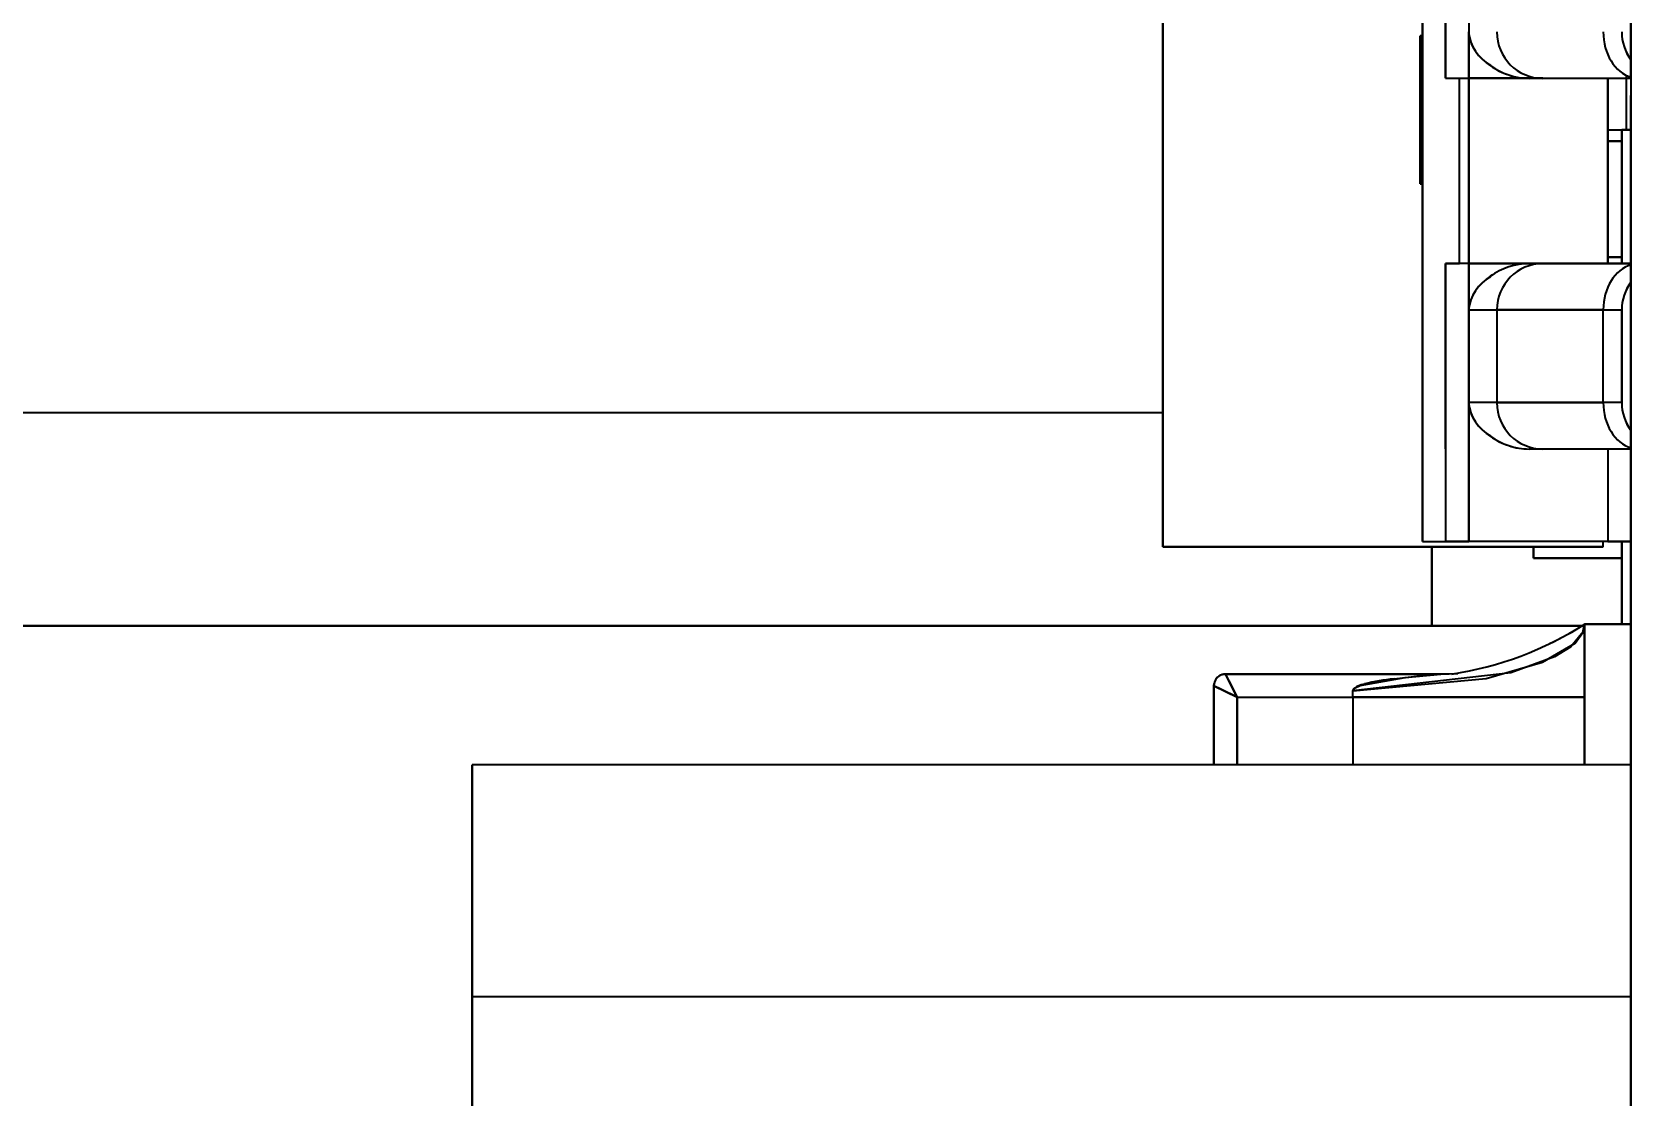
# Model space of a CAD drawing. Extents: x 146 to 1134, y 78 to 926.
# Drawn here: x 257.066 to 260.516, y 349.32 to 351.619 of the extents above; entities that cross this region are included whole.
import ezdxf

# ---------------------------------------------------------------- set-up
doc = ezdxf.new("R2010")
doc.units = 0

msp = doc.modelspace()

# ---------------------------------------------------------------- linework, layer by layer
at = {"color": 7, "lineweight": 35}
msp.add_line((260.5164, 356.1832), (260.5164, 323.4172), dxfattribs=at)
msp.add_line((260.5164, 356.1832), (260.5164, 323.4172), dxfattribs=at)
at = {"color": 7, "lineweight": 35, "ltscale": 0.125}
for p, q in [((259.5064, 350.5082), (259.5064, 355.5082)), ((259.5064, 355.5082), (259.5064, 350.5082)), ((259.5064, 350.5082), (259.5064, 355.5082))]:
    msp.add_line(p, q, dxfattribs=at)
at = {"color": 7, "lineweight": 35, "ltscale": 0.08}
for p, q in [((260.0664, 350.5192), (260.0664, 353.7192)), ((260.0664, 353.7192), (260.0664, 350.5192))]:
    msp.add_line(p, q, dxfattribs=at)
at = {"color": 7, "lineweight": 35, "ltscale": 0.008727}
msp.add_line((260.0664, 351.6109), (260.0664, 351.96), dxfattribs=at)
at = {"color": 7, "lineweight": 35, "ltscale": 0.010001}
for p, q in [((260.1165, 351.9192), (260.1165, 351.5192)), ((260.1165, 351.9192), (260.1165, 351.5192)), ((260.1165, 351.5192), (260.1165, 351.9192)), ((260.1664, 351.9192), (260.1664, 351.5192))]:
    msp.add_line(p, q, dxfattribs=at)
at = {"color": 7, "lineweight": 35, "ltscale": 0.008}
for p, q in [((260.5164, 351.5592), (260.5164, 351.8792)), ((260.5164, 351.8792), (260.5164, 351.5592)), ((260.5164, 350.7592), (260.5164, 351.0792)), ((260.5164, 351.0792), (260.5164, 350.7592))]:
    msp.add_line(p, q, dxfattribs=at)
at = {"color": 7, "lineweight": 35, "ltscale": 0.000125122}
for p, q in [((260.0664, 351.6109), (260.0614, 351.6109)), ((260.0614, 351.6109), (260.0664, 351.6109)), ((260.0614, 351.6109), (260.0664, 351.6109)), ((260.0664, 351.6031), (260.0614, 351.6031)), ((260.0614, 351.6031), (260.0664, 351.6031)), ((260.0664, 351.5407), (260.0614, 351.5407)), ((260.0664, 351.5251), (260.0614, 351.5251)), ((260.0664, 351.4879), (260.0614, 351.4879)), ((260.0664, 351.4456), (260.0614, 351.4456)), ((260.0664, 351.4433), (260.0614, 351.4433)), ((260.0614, 351.4433), (260.0664, 351.4433)), ((260.0664, 351.3537), (260.0614, 351.3537)), ((260.0664, 351.2914), (260.0614, 351.2914)), ((260.0614, 351.2914), (260.0664, 351.2914)), ((260.0664, 351.2914), (260.0614, 351.2914)), ((260.0664, 351.2914), (260.0614, 351.2914))]:
    msp.add_line(p, q, dxfattribs=at)
at = {"color": 7, "lineweight": 35, "ltscale": 0.003075}
msp.add_line((260.0614, 351.6109), (260.0614, 351.4879), dxfattribs=at)
at = {"color": 7, "lineweight": 35, "ltscale": 0.007987}
msp.add_line((260.0614, 351.2914), (260.0614, 351.6109), dxfattribs=at)
at = {"color": 7, "lineweight": 35, "ltscale": 0.000171661}
msp.add_line((260.0614, 351.6032), (260.0614, 351.6101), dxfattribs=at)
at = {"color": 7, "lineweight": 35, "ltscale": 0.003993}
for p, q in [((260.0614, 351.6031), (260.0614, 351.4433)), ((260.0664, 351.4433), (260.0664, 351.6031))]:
    msp.add_line(p, q, dxfattribs=at)
at = {"color": 7, "lineweight": 35, "ltscale": 0.001558}
msp.add_line((260.0614, 351.5407), (260.0614, 351.6031), dxfattribs=at)
at = {"color": 7, "lineweight": 35, "ltscale": 9.68933e-05}
msp.add_line((260.0614, 351.5992), (260.0614, 351.6031), dxfattribs=at)
at = {"color": 7, "lineweight": 35, "ltscale": 0.000191498}
msp.add_line((260.0614, 351.5915), (260.0614, 351.5992), dxfattribs=at)
at = {"color": 7, "lineweight": 35, "ltscale": 0.002872}
msp.add_line((260.0614, 351.4766), (260.0614, 351.5915), dxfattribs=at)
at = {"color": 7, "lineweight": 35, "ltscale": 0.000200653}
msp.add_line((260.0664, 351.6028), (260.0664, 351.6109), dxfattribs=at)
at = {"color": 7, "lineweight": 35, "ltscale": 0.0025}
for p, q in [((260.1664, 351.5192), (260.1664, 351.6192)), ((260.1664, 351.0192), (260.1664, 351.1192)), ((260.5164, 350.3412), (260.4164, 350.3412)), ((260.4164, 350.3412), (260.5164, 350.3412)), ((260.5164, 350.3412), (260.4164, 350.3412)), ((260.4164, 350.3412), (260.5164, 350.3412)), ((260.5164, 350.3412), (260.4164, 350.3412))]:
    msp.add_line(p, q, dxfattribs=at)
at = {"color": 7, "lineweight": 35, "ltscale": 0.007498}
for q in [(259.5064, 351.5581), (259.5064, 350.9583)]:
    msp.add_line((259.5064, 351.2582), q, dxfattribs=at)
at = {"color": 7, "lineweight": 35, "ltscale": 0.000133514}
for p, q in [((260.5164, 351.5538), (260.5164, 351.5592)), ((260.5164, 350.7538), (260.5164, 350.7592))]:
    msp.add_line(p, q, dxfattribs=at)
at = {"color": 7, "lineweight": 35, "ltscale": 0.00042572}
for p, q in [((260.5164, 351.5421), (260.5164, 351.5592)), ((260.5164, 350.7421), (260.5164, 350.7592))]:
    msp.add_line(p, q, dxfattribs=at)
at = {"color": 7, "lineweight": 35, "ltscale": 0.002377}
msp.add_line((260.0614, 351.4456), (260.0614, 351.5407), dxfattribs=at)
at = {"color": 7, "lineweight": 35, "ltscale": 0.005844}
msp.add_line((260.0614, 351.5251), (260.0614, 351.2914), dxfattribs=at)
at = {"color": 7, "lineweight": 35, "ltscale": 0.002316}
msp.add_line((260.0614, 351.4325), (260.0614, 351.5251), dxfattribs=at)
at = {"color": 7, "lineweight": 35, "ltscale": 0.00294}
msp.add_line((260.5064, 351.4082), (260.5064, 351.5258), dxfattribs=at)
at = {"color": 7, "lineweight": 35, "ltscale": 0.000292206}
for p, q in [((260.5164, 351.5421), (260.5164, 351.5538)), ((260.5164, 350.7421), (260.5164, 350.7538))]:
    msp.add_line(p, q, dxfattribs=at)
at = {"color": 7, "lineweight": 35, "ltscale": 0.000301361}
for p, q in [((260.5164, 351.5301), (260.5164, 351.5421)), ((260.5164, 351.0962), (260.5164, 351.1082))]:
    msp.add_line(p, q, dxfattribs=at)
at = {"color": 7, "lineweight": 35, "ltscale": 0.000515747}
for p, q in [((260.5164, 351.5215), (260.5164, 351.5421)), ((260.5164, 351.0962), (260.5164, 351.1168)), ((260.5164, 350.7215), (260.5164, 350.7421))]:
    msp.add_line(p, q, dxfattribs=at)
at = {"color": 7, "lineweight": 35, "ltscale": 0.000423431}
for p, q in [((260.5164, 351.5192), (260.5164, 351.5361)), ((260.5164, 351.5192), (260.5164, 351.5361)), ((260.5164, 351.5192), (260.5164, 351.5361)), ((260.5164, 351.1022), (260.5164, 351.1192)), ((260.5164, 351.1022), (260.5164, 351.1192)), ((260.5164, 351.1022), (260.5164, 351.1192)), ((260.5164, 350.7192), (260.5164, 350.7361))]:
    msp.add_line(p, q, dxfattribs=at)
at = {"color": 7, "lineweight": 35, "ltscale": 0.000214386}
for p, q in [((260.5164, 351.5215), (260.5164, 351.5301)), ((260.5164, 351.1082), (260.5164, 351.1168))]:
    msp.add_line(p, q, dxfattribs=at)
at = {"color": 7, "lineweight": 35, "ltscale": 5.87463e-05}
for p, q in [((260.5164, 351.5192), (260.5164, 351.5215)), ((260.5164, 351.5192), (260.5164, 351.5215)), ((260.5164, 351.1168), (260.5164, 351.1192)), ((260.5164, 351.1168), (260.5164, 351.1192))]:
    msp.add_line(p, q, dxfattribs=at)
at = {"color": 7, "lineweight": 35, "ltscale": 0.003355}
msp.add_line((260.0614, 351.4879), (260.0614, 351.3537), dxfattribs=at)
at = {"color": 7, "lineweight": 35, "ltscale": 0.000365448}
for p, q in [((260.1165, 351.5192), (260.1311, 351.5192)), ((260.1311, 351.1192), (260.1165, 351.1192)), ((260.1311, 350.5192), (260.1165, 350.5192))]:
    msp.add_line(p, q, dxfattribs=at)
at = {"color": 7, "lineweight": 35, "ltscale": 0.00125}
for p, q in [((260.1165, 351.5192), (260.1664, 351.5192)), ((260.1664, 351.1192), (260.1165, 351.1192)), ((260.5164, 351.1192), (260.4664, 351.1192)), ((260.4664, 351.1192), (260.5164, 351.1192)), ((260.5164, 351.1192), (260.4664, 351.1192)), ((260.4664, 351.1192), (260.5164, 351.1192)), ((260.4664, 351.1192), (260.5164, 351.1192)), ((260.5164, 351.1192), (260.4664, 351.1192)), ((260.4665, 351.1192), (260.5164, 351.1192)), ((260.0664, 350.5192), (260.1165, 350.5192)), ((260.0664, 350.5192), (260.1165, 350.5192)), ((260.1165, 350.5192), (260.1664, 350.5192)), ((260.4664, 350.5192), (260.5164, 350.5192))]:
    msp.add_line(p, q, dxfattribs=at)
at = {"color": 7, "lineweight": 35, "ltscale": 0.000884247}
for p, q in [((260.1311, 351.5192), (260.1664, 351.5192)), ((260.1664, 351.1192), (260.1311, 351.1192)), ((260.5018, 351.1192), (260.4664, 351.1192)), ((260.1664, 350.5192), (260.1311, 350.5192)), ((260.5018, 350.5192), (260.4664, 350.5192))]:
    msp.add_line(p, q, dxfattribs=at)
at = {"color": 7, "lineweight": 35, "ltscale": 0.01}
for p, q in [((260.1465, 351.1192), (260.1465, 351.5192)), ((260.1465, 351.1192), (260.1465, 351.5192)), ((260.1664, 351.5192), (260.1664, 351.1192)), ((260.1664, 351.5192), (260.1664, 351.1192)), ((260.1165, 350.7192), (260.1165, 351.1192))]:
    msp.add_line(p, q, dxfattribs=at)
at = {"color": 7, "lineweight": 35, "ltscale": 0.001475}
for p, q in [((260.1664, 351.4602), (260.1664, 351.5192)), ((260.4664, 351.4602), (260.4664, 351.5192)), ((260.1664, 351.1192), (260.1664, 351.1782)), ((260.4664, 351.1192), (260.4664, 351.1782))]:
    msp.add_line(p, q, dxfattribs=at)
at = {"color": 7, "lineweight": 35, "ltscale": 0.005}
for p, q in [((260.1664, 351.3192), (260.1664, 351.5192)), ((260.4664, 351.5192), (260.4664, 351.3192)), ((260.1664, 351.1192), (260.1664, 351.3192)), ((260.4664, 351.3192), (260.4664, 351.1192)), ((260.1664, 351.0192), (260.1664, 350.8192)), ((260.1664, 350.8192), (260.1664, 351.0192)), ((260.227, 351.0192), (260.227, 350.8192)), ((260.227, 351.0192), (260.227, 350.8192)), ((260.4564, 350.8192), (260.4564, 351.0192)), ((260.4564, 350.8192), (260.4564, 351.0192)), ((260.4964, 350.8192), (260.4964, 351.0192)), ((260.4964, 351.0192), (260.4964, 350.8192)), ((260.1165, 350.7192), (260.1165, 350.5192)), ((260.4664, 350.7192), (260.4664, 350.5192)), ((260.4664, 350.7192), (260.4664, 350.5192)), ((260.5164, 350.7192), (260.5164, 350.5192))]:
    msp.add_line(p, q, dxfattribs=at)
at = {"color": 7, "lineweight": 35, "ltscale": 0.003999}
for p, q in [((260.1664, 351.5192), (260.3264, 351.5192)), ((260.3264, 351.5192), (260.1664, 351.5192))]:
    msp.add_line(p, q, dxfattribs=at)
at = {"color": 7, "lineweight": 35, "ltscale": 0.000743866}
for p, q in [((260.2966, 351.5192), (260.3264, 351.5192)), ((260.2966, 350.7192), (260.3264, 350.7192))]:
    msp.add_line(p, q, dxfattribs=at)
at = {"color": 7, "lineweight": 35, "ltscale": 0.000745392}
for p, q in [((260.2966, 351.5192), (260.3264, 351.5192)), ((260.2966, 351.5192), (260.3264, 351.5192)), ((260.2966, 351.1192), (260.3264, 351.1192)), ((260.3264, 351.1192), (260.2966, 351.1192)), ((260.2966, 350.7192), (260.3264, 350.7192)), ((260.2966, 350.7192), (260.3264, 350.7192))]:
    msp.add_line(p, q, dxfattribs=at)
at = {"color": 7, "lineweight": 35, "ltscale": 0.001557}
for p, q in [((260.3264, 351.5192), (260.3887, 351.5192)), ((260.3264, 351.1192), (260.3887, 351.1192)), ((260.3264, 350.7192), (260.3887, 350.7192))]:
    msp.add_line(p, q, dxfattribs=at)
at = {"color": 7, "lineweight": 35, "ltscale": 0.00475}
for p, q in [((260.3264, 351.5192), (260.5164, 351.5192)), ((260.5164, 351.1192), (260.3264, 351.1192)), ((260.3264, 350.7192), (260.5164, 350.7192)), ((260.4964, 350.4832), (260.3064, 350.4832)), ((260.3064, 350.4832), (260.4964, 350.4832))]:
    msp.add_line(p, q, dxfattribs=at)
at = {"color": 7, "lineweight": 35, "ltscale": 0.003193}
for p, q in [((260.3887, 351.5192), (260.5164, 351.5192)), ((260.3887, 351.1192), (260.5164, 351.1192)), ((260.3887, 350.7192), (260.5164, 350.7192))]:
    msp.add_line(p, q, dxfattribs=at)
at = {"color": 7, "lineweight": 35, "ltscale": 0.002774}
msp.add_line((260.5064, 351.4082), (260.5064, 351.5191), dxfattribs=at)
at = {"color": 7, "lineweight": 35, "ltscale": 0.00092392}
msp.add_line((260.5164, 351.5191), (260.5164, 351.4822), dxfattribs=at)
at = {"color": 7, "lineweight": 35, "ltscale": 0.000832367}
msp.add_line((260.0614, 351.4433), (260.0614, 351.4766), dxfattribs=at)
at = {"color": 7, "lineweight": 35, "ltscale": 0.003526}
for p, q in [((260.1664, 351.3192), (260.1664, 351.4602)), ((260.4664, 351.3192), (260.4664, 351.4602))]:
    msp.add_line(p, q, dxfattribs=at)
at = {"color": 7, "lineweight": 35, "ltscale": 0.001851}
msp.add_line((260.5164, 351.4081), (260.5164, 351.4822), dxfattribs=at)
at = {"color": 7, "lineweight": 35, "ltscale": 0.002299}
msp.add_line((260.0614, 351.3537), (260.0614, 351.4456), dxfattribs=at)
at = {"color": 7, "lineweight": 35, "ltscale": 0.003799}
for p, q in [((260.0614, 351.4433), (260.0614, 351.2914)), ((260.0664, 351.2914), (260.0664, 351.4433))]:
    msp.add_line(p, q, dxfattribs=at)
at = {"color": 7, "lineweight": 35, "ltscale": 0.000792694}
msp.add_line((260.0614, 351.4116), (260.0614, 351.4433), dxfattribs=at)
at = {"color": 7, "lineweight": 35, "ltscale": 0.003528}
msp.add_line((260.0614, 351.2914), (260.0614, 351.4325), dxfattribs=at)
at = {"color": 7, "lineweight": 35, "ltscale": 0.002013}
msp.add_line((260.0614, 351.3311), (260.0614, 351.4116), dxfattribs=at)
at = {"color": 7, "lineweight": 35, "ltscale": 0.000999451}
msp.add_line((260.4665, 351.4082), (260.5064, 351.4082), dxfattribs=at)
msp.add_line((260.4665, 351.4082), (260.5064, 351.4082), dxfattribs=at)
at = {"color": 7, "lineweight": 35, "ltscale": 0.000624847}
msp.add_line((260.4964, 351.3832), (260.4964, 351.4082), dxfattribs=at)
at = {"color": 7, "lineweight": 35, "ltscale": 0.000500488}
for p, q in [((260.4964, 351.4082), (260.5164, 351.4082)), ((260.5164, 351.4082), (260.4964, 351.4082)), ((260.4964, 351.4082), (260.5164, 351.4082))]:
    msp.add_line(p, q, dxfattribs=at)
at = {"color": 7, "lineweight": 35, "ltscale": 0.007226}
for p, q in [((260.4964, 351.4082), (260.4964, 351.1191)), ((260.5164, 351.1191), (260.5164, 351.4082)), ((260.5164, 351.1191), (260.5164, 351.4082))]:
    msp.add_line(p, q, dxfattribs=at)
at = {"color": 7, "lineweight": 35, "ltscale": 0.007225}
msp.add_line((260.4964, 351.1192), (260.4964, 351.4082), dxfattribs=at)
at = {"color": 7, "lineweight": 35, "ltscale": 0.000749207}
for p, q in [((260.4665, 351.3832), (260.4964, 351.3832)), ((260.4964, 351.3832), (260.4665, 351.3832)), ((260.4665, 351.3832), (260.4964, 351.3832)), ((260.4964, 351.1332), (260.4665, 351.1332)), ((260.4665, 351.1332), (260.4964, 351.1332))]:
    msp.add_line(p, q, dxfattribs=at)
at = {"color": 7, "lineweight": 35, "ltscale": 0.00625}
for p, q in [((260.4964, 351.1332), (260.4964, 351.3832)), ((259.6664, 350.1832), (259.9164, 350.1832)), ((259.6664, 350.1832), (259.9164, 350.1832))]:
    msp.add_line(p, q, dxfattribs=at)
at = {"color": 7, "lineweight": 35, "ltscale": 0.000992584}
msp.add_line((260.0614, 351.2914), (260.0614, 351.3311), dxfattribs=at)
at = {"color": 7, "lineweight": 35, "ltscale": 0.003525}
for p, q in [((260.1664, 351.1782), (260.1664, 351.3192)), ((260.4664, 351.1782), (260.4664, 351.3192))]:
    msp.add_line(p, q, dxfattribs=at)
at = {"color": 7, "lineweight": 35, "ltscale": 0.019305}
msp.add_line((260.0664, 350.5192), (260.0664, 351.2914), dxfattribs=at)
at = {"color": 7, "lineweight": 35, "ltscale": 0.015}
for p, q in [((260.1165, 351.1192), (260.1165, 350.5192)), ((260.1165, 351.1192), (260.1165, 350.5192)), ((260.1664, 351.1192), (260.1664, 350.5192))]:
    msp.add_line(p, q, dxfattribs=at)
at = {"color": 7, "lineweight": 35, "ltscale": 0.000749969}
msp.add_line((260.1165, 351.1192), (260.1465, 351.1192), dxfattribs=at)
at = {"color": 7, "lineweight": 35, "ltscale": 0.000499725}
msp.add_line((260.1664, 351.1192), (260.1465, 351.1192), dxfattribs=at)
at = {"color": 7, "lineweight": 35, "ltscale": 0.0075}
for p, q in [((260.1664, 351.1192), (260.4664, 351.1192)), ((260.4664, 351.1192), (260.1664, 351.1192)), ((260.4664, 351.1192), (260.1664, 351.1192)), ((260.1664, 351.1192), (260.4664, 351.1192)), ((260.1664, 351.1192), (260.4664, 351.1192)), ((260.1664, 350.5192), (260.1664, 350.8192)), ((260.4664, 350.5192), (260.1664, 350.5192)), ((260.4664, 350.5192), (260.1664, 350.5192))]:
    msp.add_line(p, q, dxfattribs=at)
at = {"color": 7, "lineweight": 35, "ltscale": 0.004245}
msp.add_line((260.4664, 351.1192), (260.2966, 351.1192), dxfattribs=at)
at = {"color": 7, "lineweight": 35, "ltscale": 0.000350189}
msp.add_line((260.4964, 351.1192), (260.4964, 351.1332), dxfattribs=at)
msp.add_line((260.4964, 351.1192), (260.4964, 351.1332), dxfattribs=at)
at = {"color": 7, "lineweight": 35, "ltscale": 0.000350952}
msp.add_line((260.4964, 351.1332), (260.4964, 351.1191), dxfattribs=at)
at = {"color": 7, "lineweight": 35, "ltscale": 0.000366211}
for p, q in [((260.5164, 351.1192), (260.5018, 351.1192)), ((260.5164, 350.5192), (260.5018, 350.5192))]:
    msp.add_line(p, q, dxfattribs=at)
at = {"color": 7, "lineweight": 35, "ltscale": 0.000291443}
msp.add_line((260.5164, 351.0845), (260.5164, 351.0962), dxfattribs=at)
at = {"color": 7, "lineweight": 35, "ltscale": 0.000360107}
msp.add_line((260.5164, 351.0818), (260.5164, 351.0962), dxfattribs=at)
at = {"color": 7, "lineweight": 35, "ltscale": 0.000134277}
msp.add_line((260.5164, 351.0792), (260.5164, 351.0845), dxfattribs=at)
at = {"color": 7, "lineweight": 35, "ltscale": 0.001514}
for p, q in [((260.1664, 351.0192), (260.227, 351.0192)), ((260.1664, 351.0192), (260.227, 351.0192)), ((260.227, 350.8192), (260.1664, 350.8192)), ((260.227, 350.8192), (260.1664, 350.8192))]:
    msp.add_line(p, q, dxfattribs=at)
at = {"color": 7, "lineweight": 35, "ltscale": 0.005735}
for p, q in [((260.4564, 351.0192), (260.227, 351.0192)), ((260.227, 351.0192), (260.4564, 351.0192)), ((260.227, 350.8192), (260.4564, 350.8192)), ((260.4564, 350.8192), (260.227, 350.8192))]:
    msp.add_line(p, q, dxfattribs=at)
at = {"color": 7, "lineweight": 35, "ltscale": 0.001}
for p, q in [((260.4564, 351.0192), (260.4964, 351.0192)), ((260.4564, 351.0192), (260.4964, 351.0192)), ((260.4964, 350.8192), (260.4564, 350.8192)), ((260.4964, 350.8192), (260.4564, 350.8192))]:
    msp.add_line(p, q, dxfattribs=at)
at = {"color": 7, "lineweight": 35, "ltscale": 0.2395}
msp.add_line((259.5064, 350.7972), (249.9264, 350.7972), dxfattribs=at)
msp.add_line((259.5064, 350.7972), (249.9264, 350.7972), dxfattribs=at)
at = {"color": 7, "lineweight": 35, "ltscale": 0.000300598}
msp.add_line((260.5164, 350.7301), (260.5164, 350.7421), dxfattribs=at)
at = {"color": 7, "lineweight": 35, "ltscale": 0.005424}
msp.add_line((260.5164, 350.5192), (260.5164, 350.7361), dxfattribs=at)
msp.add_line((260.5164, 350.5192), (260.5164, 350.7361), dxfattribs=at)
at = {"color": 7, "lineweight": 35, "ltscale": 0.000215149}
msp.add_line((260.5164, 350.7215), (260.5164, 350.7301), dxfattribs=at)
at = {"color": 7, "lineweight": 35, "ltscale": 5.79834e-05}
msp.add_line((260.5164, 350.7192), (260.5164, 350.7215), dxfattribs=at)
msp.add_line((260.5164, 350.7192), (260.5164, 350.7215), dxfattribs=at)
at = {"color": 7, "lineweight": 35, "ltscale": 0.02375}
for p, q in [((260.4565, 350.5082), (259.5064, 350.5082)), ((259.5064, 350.5082), (260.4565, 350.5082))]:
    msp.add_line(p, q, dxfattribs=at)
at = {"color": 7, "lineweight": 35, "ltscale": 0.000907135}
msp.add_line((260.0864, 350.5082), (260.0864, 350.4719), dxfattribs=at)
at = {"color": 7, "lineweight": 35, "ltscale": 0.004272}
msp.add_line((260.0864, 350.3372), (260.0864, 350.5081), dxfattribs=at)
at = {"color": 7, "lineweight": 35, "ltscale": 0.00062561}
for p, q in [((260.3064, 350.4832), (260.3064, 350.5082)), ((260.3064, 350.5082), (260.3064, 350.4832)), ((260.3064, 350.4832), (260.3064, 350.5082)), ((260.3064, 350.5082), (260.3064, 350.4832)), ((260.3064, 350.4832), (260.3064, 350.5082)), ((260.3064, 350.5082), (260.3064, 350.4832)), ((260.3064, 350.4832), (260.3064, 350.5082)), ((260.3064, 350.5082), (260.3064, 350.4832)), ((260.3064, 350.4832), (260.3064, 350.5082)), ((260.3064, 350.5082), (260.3064, 350.4832)), ((260.3064, 350.4832), (260.3064, 350.5082)), ((260.3064, 350.5082), (260.3064, 350.4832)), ((260.3064, 350.4832), (260.3064, 350.5082)), ((260.3064, 350.5082), (260.3064, 350.4832)), ((260.3064, 350.4832), (260.3064, 350.5082)), ((260.3064, 350.5082), (260.3064, 350.4832)), ((260.3064, 350.5082), (260.3064, 350.4832))]:
    msp.add_line(p, q, dxfattribs=at)
at = {"color": 7, "lineweight": 35, "ltscale": 0.000274658}
msp.add_line((260.4565, 350.5082), (260.4565, 350.5192), dxfattribs=at)
msp.add_line((260.4565, 350.5082), (260.4565, 350.5192), dxfattribs=at)
at = {"color": 7, "lineweight": 35, "ltscale": 0.000900269}
msp.add_line((260.4964, 350.4832), (260.4964, 350.5192), dxfattribs=at)
at = {"color": 7, "lineweight": 35, "ltscale": 0.004449}
for p, q in [((260.4964, 350.5191), (260.4964, 350.3412)), ((260.4964, 350.5191), (260.4964, 350.3412)), ((260.5164, 350.3412), (260.5164, 350.5192)), ((260.5164, 350.5191), (260.5164, 350.3412))]:
    msp.add_line(p, q, dxfattribs=at)
at = {"color": 7, "lineweight": 35, "ltscale": 0.002493}
msp.add_line((260.0864, 350.4719), (260.0864, 350.3722), dxfattribs=at)
at = {"color": 7, "lineweight": 35, "ltscale": 0.00355}
for p, q in [((260.4964, 350.3412), (260.4964, 350.4832)), ((260.4964, 350.4832), (260.4964, 350.3412)), ((260.4964, 350.3412), (260.4964, 350.4832)), ((260.4964, 350.4832), (260.4964, 350.3412)), ((260.4964, 350.3412), (260.4964, 350.4832)), ((260.4964, 350.4832), (260.4964, 350.3412)), ((260.4964, 350.3412), (260.4964, 350.4832)), ((260.4964, 350.4832), (260.4964, 350.3412)), ((260.4964, 350.3412), (260.4964, 350.4832)), ((260.4964, 350.4832), (260.4964, 350.3412)), ((260.4964, 350.3412), (260.4964, 350.4832)), ((260.4964, 350.4832), (260.4964, 350.3412)), ((260.4964, 350.3412), (260.4964, 350.4832)), ((260.4964, 350.4832), (260.4964, 350.3412))]:
    msp.add_line(p, q, dxfattribs=at)
at = {"color": 7, "lineweight": 35, "ltscale": 0.003549}
msp.add_line((260.4964, 350.3412), (260.4964, 350.4832), dxfattribs=at)
at = {"color": 7, "lineweight": 35, "ltscale": 0.000875854}
msp.add_line((260.0864, 350.3722), (260.0864, 350.3372), dxfattribs=at)
at = {"color": 7, "lineweight": 35, "ltscale": 0.2515}
for p, q in [((260.0864, 350.3372), (250.0264, 350.3372)), ((250.0264, 350.3372), (260.0864, 350.3372))]:
    msp.add_line(p, q, dxfattribs=at)
at = {"color": 7, "lineweight": 35, "ltscale": 0.00825}
msp.add_line((260.0864, 350.3372), (260.4164, 350.3372), dxfattribs=at)
at = {"color": 7, "lineweight": 35, "ltscale": 0.008098}
msp.add_line((260.4103, 350.3372), (260.0864, 350.3372), dxfattribs=at)
at = {"color": 7, "lineweight": 35, "ltscale": 0.007601}
for p, q in [((260.4164, 350.0371), (260.4164, 350.3412)), ((260.4164, 350.0371), (260.4164, 350.3412)), ((260.5164, 350.3412), (260.5164, 350.0371)), ((260.5164, 350.0371), (260.5164, 350.3412))]:
    msp.add_line(p, q, dxfattribs=at)
at = {"color": 7, "lineweight": 35, "ltscale": 0.003951}
msp.add_line((260.4164, 350.3412), (260.4164, 350.1832), dxfattribs=at)
at = {"color": 7, "lineweight": 35, "ltscale": 0.000153018}
for p, q in [((259.6172, 350.2143), (259.6164, 350.2082)), ((259.6353, 350.2324), (259.6414, 350.2332))]:
    msp.add_line(p, q, dxfattribs=at)
at = {"color": 7, "lineweight": 35, "ltscale": 0.000113419}
for p, q in [((259.6164, 350.2082), (259.6169, 350.2127)), ((259.6414, 350.2332), (259.6369, 350.2328))]:
    msp.add_line(p, q, dxfattribs=at)
at = {"color": 7, "lineweight": 35, "ltscale": 0.011615}
for p, q in [((259.6414, 350.2332), (260.106, 350.2332)), ((260.106, 350.2332), (259.6414, 350.2332)), ((260.106, 350.2332), (259.6414, 350.2332)), ((259.6414, 350.2332), (260.106, 350.2332)), ((260.106, 350.2332), (259.6414, 350.2332))]:
    msp.add_line(p, q, dxfattribs=at)
at = {"color": 7, "lineweight": 35, "ltscale": 0.000408754}
msp.add_line((259.6414, 350.2332), (259.6488, 350.2185), dxfattribs=at)
at = {"color": 7, "lineweight": 35, "ltscale": 0.001397}
for p, q in [((259.6664, 350.1832), (259.6414, 350.2332)), ((259.6165, 350.2082), (259.6664, 350.1832))]:
    msp.add_line(p, q, dxfattribs=at)
at = {"color": 7, "lineweight": 35, "ltscale": 0.000988447}
msp.add_line((259.6488, 350.2185), (259.6664, 350.1832), dxfattribs=at)
at = {"color": 7, "lineweight": 35, "ltscale": 0.001697}
msp.add_line((260.0051, 350.2233), (260.0726, 350.2307), dxfattribs=at)
at = {"color": 7, "lineweight": 35, "ltscale": 0.000838519}
msp.add_line((260.0726, 350.2307), (260.106, 350.2332), dxfattribs=at)
at = {"color": 7, "lineweight": 35, "ltscale": 0.000921508}
msp.add_line((260.106, 350.2332), (260.1429, 350.2345), dxfattribs=at)
at = {"color": 7, "lineweight": 35, "ltscale": 0.000719769}
msp.add_line((260.1348, 350.234), (260.106, 350.2332), dxfattribs=at)
at = {"color": 7, "lineweight": 35, "ltscale": 0.004276}
for p, q in [((259.6165, 350.0371), (259.6165, 350.2082)), ((259.6165, 350.2082), (259.6165, 350.0371)), ((259.6165, 350.2082), (259.6165, 350.0371)), ((259.6165, 350.2082), (259.6165, 350.0371)), ((259.6165, 350.0371), (259.6165, 350.2082))]:
    msp.add_line(p, q, dxfattribs=at)
at = {"color": 7, "lineweight": 35, "ltscale": 0.000408413}
msp.add_line((259.6311, 350.2009), (259.6165, 350.2082), dxfattribs=at)
at = {"color": 7, "lineweight": 35, "ltscale": 0.000988789}
msp.add_line((259.6664, 350.1832), (259.6311, 350.2009), dxfattribs=at)
at = {"color": 7, "lineweight": 35, "ltscale": 0.003651}
for p, q in [((259.6664, 350.0371), (259.6664, 350.1832)), ((259.6664, 350.1832), (259.6664, 350.0371)), ((259.9164, 350.1832), (259.9164, 350.0371)), ((259.9164, 350.1832), (259.9164, 350.0371)), ((260.4164, 350.1832), (260.4164, 350.0371))]:
    msp.add_line(p, q, dxfattribs=at)
at = {"color": 7, "lineweight": 35, "ltscale": 0.000199606}
msp.add_line((259.9213, 350.2039), (259.9164, 350.1975), dxfattribs=at)
at = {"color": 7, "lineweight": 35, "ltscale": 0.000359344}
msp.add_line((259.9164, 350.1832), (259.9164, 350.1975), dxfattribs=at)
msp.add_line((259.9164, 350.1832), (259.9164, 350.1975), dxfattribs=at)
at = {"color": 7, "lineweight": 35, "ltscale": 0.0125}
for p, q in [((260.4164, 350.1832), (259.9164, 350.1832)), ((259.9164, 350.1832), (260.4164, 350.1832)), ((258.0164, 349.5372), (258.0164, 350.0372)), ((258.0164, 350.0372), (258.0164, 349.5372)), ((260.5164, 349.5372), (260.5164, 350.0372))]:
    msp.add_line(p, q, dxfattribs=at)
at = {"color": 7, "lineweight": 35, "ltscale": 0.0625}
for p, q in [((260.5164, 350.0372), (258.0164, 350.0372)), ((260.5164, 350.0372), (258.0164, 350.0372)), ((260.5164, 350.0372), (258.0164, 350.0372)), ((258.0164, 349.5372), (260.5164, 349.5372)), ((258.0164, 349.5372), (260.5164, 349.5372))]:
    msp.add_line(p, q, dxfattribs=at)
at = {"color": 7, "lineweight": 35, "ltscale": 0.000951385}
for p, q in [((258.0164, 349.9991), (258.0164, 350.0372)), ((260.5164, 349.9991), (260.5164, 350.0372))]:
    msp.add_line(p, q, dxfattribs=at)
at = {"color": 7, "lineweight": 35, "ltscale": 0.00271}
for p, q in [((258.0164, 349.8907), (258.0164, 349.9991)), ((260.5164, 349.8907), (260.5164, 349.9991))]:
    msp.add_line(p, q, dxfattribs=at)
at = {"color": 7, "lineweight": 35, "ltscale": 0.004055}
for p, q in [((258.0164, 349.7285), (258.0164, 349.8907)), ((260.5164, 349.7285), (260.5164, 349.8907))]:
    msp.add_line(p, q, dxfattribs=at)
at = {"color": 7, "lineweight": 35, "ltscale": 0.004784}
for p, q in [((258.0164, 349.5372), (258.0164, 349.7285)), ((260.5164, 349.5372), (260.5164, 349.7285))]:
    msp.add_line(p, q, dxfattribs=at)
at = {"color": 7, "lineweight": 35, "ltscale": 0.009875}
msp.add_line((258.0164, 349.5372), (258.0164, 349.1422), dxfattribs=at)
at = {"color": 7, "lineweight": 35, "ltscale": 0.0385}
for p, q in [((258.0164, 347.9972), (258.0164, 349.5372)), ((258.0164, 347.9972), (258.0164, 349.5372)), ((260.5164, 349.5372), (260.5164, 347.9972)), ((260.5164, 347.9972), (260.5164, 349.5372))]:
    msp.add_line(p, q, dxfattribs=at)
at = {"color": 7, "lineweight": 35}
for points in [[(260.4164, 350.3412), (260.4131, 350.3248), (260.3867, 350.2924), (260.3515, 350.2704), (260.2573, 350.2361), (259.9164, 350.1975)], [(259.9164, 350.1975), (260.2037, 350.2236), (260.3258, 350.2587), (260.3958, 350.3004), (260.4124, 350.323), (260.4164, 350.3412)], [(259.9164, 350.1975), (259.9167, 350.1989), (259.9184, 350.2015), (259.9216, 350.204), (259.9318, 350.2087), (260.0289, 350.2263), (260.106, 350.2332)]]:
    msp.add_lwpolyline(points, dxfattribs=at)
for centre, radius, start, end in [((260.2596, 351.6295), 0.0943, 186.3328, 240.626), ((260.2403, 351.6221), 0.0741, 182.2858, 217.0564), ((260.3268, 351.6188), 0.0997, 179.8047, 269.8033), ((260.3268, 351.6188), 0.0997, 179.8047, 269.8033), ((260.5939, 351.6183), 0.0975, 179.505, 217.3649), ((260.5964, 351.6192), 0.1, 180, 216.8699), ((260.2921, 351.6596), 0.1381, 216.5214, 235.0855), ((260.2975, 351.6617), 0.1426, 233.6952, 269.6469), ((260.3006, 351.6711), 0.1524, 234.9284, 251.728), ((260.2972, 351.659), 0.1399, 251.522, 269.7714), ((260.2975, 350.9766), 0.1427, 90.3575, 126.3758), ((260.3006, 350.9673), 0.1524, 108.3535, 125.1508), ((260.3268, 351.0195), 0.0997, 90.1967, 180.1953), ((260.3268, 351.0195), 0.0997, 90.1967, 180.1953), ((260.2972, 350.9793), 0.1399, 90.2306, 108.5635), ((260.2596, 351.0089), 0.0942, 119.5136, 173.7002), ((260.2919, 350.979), 0.1377, 124.9848, 143.5659), ((260.5939, 351.02), 0.0975, 142.6351, 180.495), ((260.5964, 351.0192), 0.1, 143.1301, 180), ((260.2403, 351.0162), 0.074, 143.0216, 177.7287), ((260.2596, 350.8295), 0.0943, 186.3328, 240.626), ((260.2403, 350.8221), 0.0741, 182.2858, 217.0564), ((260.3268, 350.8188), 0.0997, 179.8047, 269.8033), ((260.3268, 350.8188), 0.0997, 179.8047, 269.8033), ((260.5939, 350.8183), 0.0975, 179.505, 217.3649), ((260.5964, 350.8192), 0.1, 180, 216.8699), ((260.2921, 350.8596), 0.1381, 216.5214, 235.0855), ((260.2975, 350.8617), 0.1426, 233.6952, 269.6469), ((260.3006, 350.8711), 0.1524, 234.9284, 251.728), ((260.2972, 350.859), 0.1399, 251.522, 269.7714), ((260.0151, 350.9731), 0.7487, 278.8031, 302.421), ((260.0588, 350.8983), 0.6621, 295.1545, 302.6938), ((259.6414, 350.2082), 0.025, 90, 180), ((259.6414, 350.2082), 0.025, 90, 180), ((259.6414, 350.2082), 0.025, 90, 158.3089), ((259.9426, 350.1771), 0.0339, 91.4495, 141.9832), ((260.0619, 349.7198), 0.5066, 96.433, 103.7234)]:
    msp.add_arc(centre, radius, start, end, dxfattribs=at)
for centre, start_param, end_param in [((260.5329, 351.6192), 4.712389, 6.066234), ((260.5329, 351.6192), 4.712389, 6.066234), ((260.5329, 351.0192), 3.358544, 4.712389), ((260.5329, 351.0192), 3.358544, 4.712389), ((260.5329, 350.8192), 4.712389, 6.066234), ((260.5329, 350.8192), 4.712389, 6.066234)]:
    msp.add_ellipse(centre, major_axis=(0, -0.1), ratio=0.764665, start_param=start_param, end_param=end_param, dxfattribs=at)

doc.saveas('drawing.dxf')
